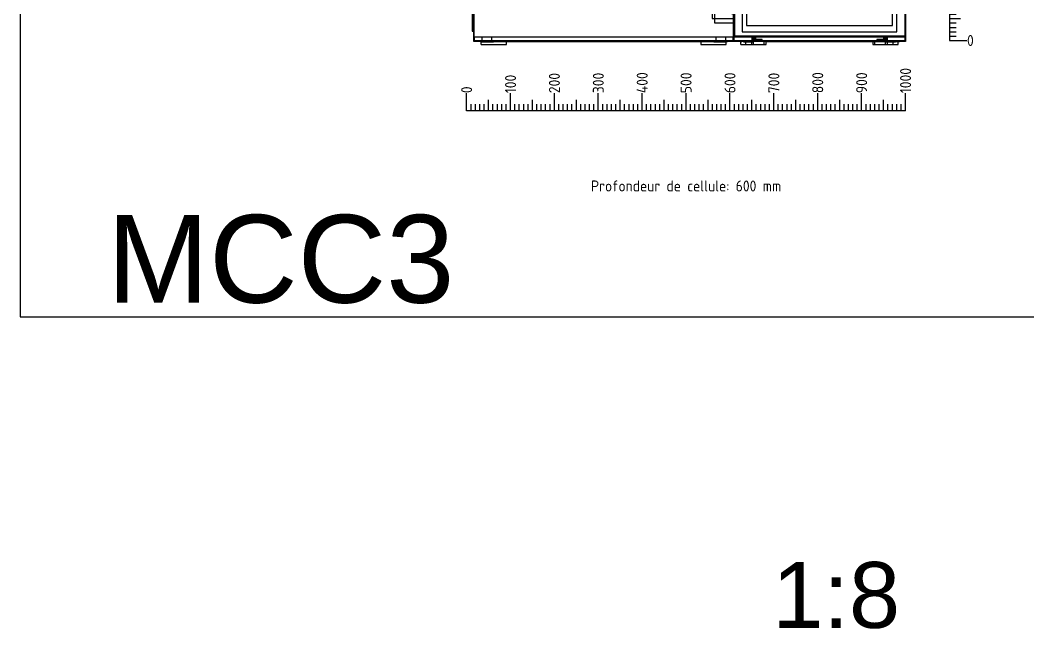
# Model space of a CAD drawing. Header units: millimetres. Extents: x 37984 to 70752, y 14140 to 37584.
# Drawn here: x 37984 to 40280, y 21429 to 22815 of the extents above; entities that cross this region are included whole.
import ezdxf
from ezdxf.enums import TextEntityAlignment as Align

# ---------------------------------------------------------------- set-up
doc = ezdxf.new("R2010")
doc.units = ezdxf.units.MM
doc.set_wipeout_variables(frame=1)
doc.layers.add('! NO PLOT !', color=7, linetype='Continuous', true_color=0xff75dd, plot=False)
doc.layers.add('000-PI-Oprema', color=30, linetype='Continuous', lineweight=5)
doc.layers.add('000-PI-ORMAR', color=2, linetype='Continuous')
doc.layers.add('AUT_TEXT', color=7, linetype='Continuous')
doc.styles.add('PI0', font='isocpeur.ttf', dxfattribs={"width": 0.9})
doc.styles.get("Standard").update_dxf_attribs({"font": 'arial.ttf'})

# ---------------------------------------------------------------- blocks, each defined once
blk = doc.blocks.new('skala vodoravna 1000')
at = {"color": 7}
for p, q in [((46869, 36317.7), (46869, 36357.7)), ((46969, 36317.7), (46969, 36357.7)), ((47069, 36317.7), (47069, 36357.7)), ((47069, 36317.7), (47069, 36357.7)), ((47069, 36317.7), (47069, 36357.7)), ((47069, 36317.7), (47069, 36357.7)), ((47069, 36317.7), (47069, 36357.7)), ((47069, 36317.7), (47069, 36357.7)), ((47069, 36317.7), (47069, 36357.7)), ((47069, 36317.7), (47069, 36357.7)), ((47169, 36317.7), (47169, 36357.7)), ((47269, 36317.7), (47269, 36357.7)), ((47269, 36317.7), (47269, 36357.7)), ((47269, 36317.7), (47269, 36357.7)), ((47269, 36317.7), (47269, 36357.7)), ((47269, 36317.7), (47269, 36357.7)), ((47269, 36317.7), (47269, 36357.7)), ((47269, 36317.7), (47269, 36357.7)), ((47369, 36317.7), (47369, 36357.7)), ((47469, 36317.7), (47469, 36357.7)), ((47469, 36317.7), (47469, 36357.7)), ((47469, 36317.7), (47469, 36357.7)), ((47469, 36317.7), (47469, 36357.7)), ((47469, 36317.7), (47469, 36357.7)), ((47469, 36317.7), (47469, 36357.7)), ((47569, 36317.7), (47569, 36357.7)), ((47669, 36317.7), (47669, 36357.7)), ((47669, 36317.7), (47669, 36357.7)), ((47669, 36317.7), (47669, 36357.7)), ((47669, 36317.7), (47669, 36357.7)), ((47669, 36317.7), (47669, 36357.7)), ((47669, 36317.7), (47669, 36357.7)), ((47669, 36317.7), (47669, 36357.7)), ((47769, 36317.7), (47769, 36357.7)), ((47869, 36317.7), (47869, 36357.7)), ((47869, 36317.7), (47869, 36357.7)), ((47869, 36317.7), (47869, 36357.7)), ((47869, 36317.7), (47869, 36357.7)), ((47869, 36317.7), (47869, 36357.7)), ((47869, 36317.7), (47869, 36357.7)), ((47869, 36317.7), (47869, 36357.7)), ((47869, 36317.7), (47869, 36357.7)), ((46879, 36317.7), (46879, 36332.7)), ((46889, 36317.7), (46889, 36332.7)), ((46899, 36317.7), (46899, 36332.7)), ((46909, 36317.7), (46909, 36332.7)), ((46919, 36317.7), (46919, 36342.7)), ((46929, 36317.7), (46929, 36332.7)), ((46939, 36317.7), (46939, 36332.7)), ((46949, 36317.7), (46949, 36332.7)), ((46959, 36317.7), (46959, 36332.7)), ((46979, 36317.7), (46979, 36332.7)), ((46989, 36317.7), (46989, 36332.7)), ((46999, 36317.7), (46999, 36332.7)), ((47009, 36317.7), (47009, 36332.7)), ((47019, 36317.7), (47019, 36342.7)), ((47029, 36317.7), (47029, 36332.7)), ((47039, 36317.7), (47039, 36332.7)), ((47049, 36317.7), (47049, 36332.7)), ((47059, 36317.7), (47059, 36332.7)), ((47079, 36317.7), (47079, 36332.7)), ((47089, 36317.7), (47089, 36332.7)), ((47099, 36317.7), (47099, 36332.7)), ((47109, 36317.7), (47109, 36332.7)), ((47119, 36317.7), (47119, 36342.7)), ((47129, 36317.7), (47129, 36332.7)), ((47139, 36317.7), (47139, 36332.7)), ((47149, 36317.7), (47149, 36332.7)), ((47159, 36317.7), (47159, 36332.7)), ((47179, 36317.7), (47179, 36332.7)), ((47189, 36317.7), (47189, 36332.7)), ((47199, 36317.7), (47199, 36332.7)), ((47209, 36317.7), (47209, 36332.7)), ((47219, 36317.7), (47219, 36342.7)), ((47229, 36317.7), (47229, 36332.7)), ((47239, 36317.7), (47239, 36332.7)), ((47249, 36317.7), (47249, 36332.7)), ((47259, 36317.7), (47259, 36332.7)), ((47279, 36317.7), (47279, 36332.7)), ((47289, 36317.7), (47289, 36332.7)), ((47299, 36317.7), (47299, 36332.7)), ((47309, 36317.7), (47309, 36332.7)), ((47319, 36317.7), (47319, 36342.7)), ((47329, 36317.7), (47329, 36332.7)), ((47339, 36317.7), (47339, 36332.7)), ((47349, 36317.7), (47349, 36332.7)), ((47359, 36317.7), (47359, 36332.7)), ((47379, 36317.7), (47379, 36332.7)), ((47389, 36317.7), (47389, 36332.7)), ((47399, 36317.7), (47399, 36332.7)), ((47409, 36317.7), (47409, 36332.7)), ((47419, 36317.7), (47419, 36342.7)), ((47429, 36317.7), (47429, 36332.7)), ((47439, 36317.7), (47439, 36332.7)), ((47449, 36317.7), (47449, 36332.7)), ((47459, 36317.7), (47459, 36332.7)), ((47479, 36317.7), (47479, 36332.7)), ((47489, 36317.7), (47489, 36332.7)), ((47499, 36317.7), (47499, 36332.7)), ((47509, 36317.7), (47509, 36332.7)), ((47519, 36317.7), (47519, 36342.7)), ((47529, 36317.7), (47529, 36332.7)), ((47539, 36317.7), (47539, 36332.7)), ((47549, 36317.7), (47549, 36332.7)), ((47559, 36317.7), (47559, 36332.7)), ((47579, 36317.7), (47579, 36332.7)), ((47589, 36317.7), (47589, 36332.7)), ((47599, 36317.7), (47599, 36332.7)), ((47609, 36317.7), (47609, 36332.7)), ((47619, 36317.7), (47619, 36342.7)), ((47629, 36317.7), (47629, 36332.7)), ((47639, 36317.7), (47639, 36332.7)), ((47649, 36317.7), (47649, 36332.7)), ((47659, 36317.7), (47659, 36332.7)), ((47679, 36317.7), (47679, 36332.7)), ((47689, 36317.7), (47689, 36332.7)), ((47699, 36317.7), (47699, 36332.7)), ((47709, 36317.7), (47709, 36332.7)), ((47719, 36317.7), (47719, 36342.7)), ((47729, 36317.7), (47729, 36332.7)), ((47739, 36317.7), (47739, 36332.7)), ((47749, 36317.7), (47749, 36332.7)), ((47759, 36317.7), (47759, 36332.7)), ((47779, 36317.7), (47779, 36332.7)), ((47789, 36317.7), (47789, 36332.7)), ((47799, 36317.7), (47799, 36332.7)), ((47809, 36317.7), (47809, 36332.7)), ((47819, 36317.7), (47819, 36342.7)), ((47829, 36317.7), (47829, 36332.7)), ((47839, 36317.7), (47839, 36332.7)), ((47849, 36317.7), (47849, 36332.7)), ((47859, 36317.7), (47859, 36332.7)), ((47669, 36317.7), (46869, 36317.7)), ((47869, 36317.7), (47669, 36317.7))]:
    blk.add_line(p, q, dxfattribs=at)
at = {"color": 7, "style": 'PI0', "width": 0.9}
for s, p in [('100', (46969, 36357.7)), ('200', (47069, 36357.7)), ('300', (47169, 36357.7)), ('400', (47269, 36357.7)), ('500', (47369, 36357.7)), ('600', (47469, 36357.7)), ('700', (47569, 36357.7)), ('800', (47669, 36357.7)), ('900', (47769, 36357.7)), ('1000', (47869, 36357.7)), ('0', (46869, 36357.7))]:
    blk.add_text(s, height=25, rotation=90, dxfattribs=at).set_placement(p, align=Align.MIDDLE_LEFT)
blk = doc.blocks.new('spojnica')
at = {"layer": '! NO PLOT !', "transparency": 33554687}
for p, q in [((44763.5, 28809.4), (44763.5, 26919.4)), ((44764.5, 28808), (44768.5, 28808)), ((44768.5, 28808), (44768.5, 28811.5)), ((44768.5, 28811.5), (44768.5, 26919.4)), ((44768.5, 28808), (44856.5, 28808)), ((44856.5, 28808), (44856.5, 28811.5)), ((44856.5, 28811.5), (44856.5, 26919.4)), ((44856.5, 28808), (44860.5, 28808)), ((44861.5, 28809.4), (44861.5, 26919.4)), ((44808.3, 28776.5), (44808.3, 28765.8)), ((44815.7, 28777.5), (44809.3, 28777.5)), ((44816.7, 28765.8), (44816.7, 28776.5)), ((44799.1, 26946.4), (44799.1, 26942.4)), ((44825.9, 26946.4), (44825.9, 26942.4))]:
    blk.add_line(p, q, dxfattribs=at)
for points in [[(44763.5, 28809.4), (44763.5, 28809.2), (44763.6, 28809), (44763.7, 28808.8), (44763.8, 28808.6), (44764, 28808.4), (44764.2, 28808.2), (44764.4, 28808.1), (44764.5, 28808)], [(44765.5, 28809.4), (44765.5, 28809.3), (44765.5, 28809.2), (44765.6, 28809), (44765.7, 28808.9), (44765.8, 28808.8), (44765.9, 28808.7), (44766, 28808.6), (44766.2, 28808.5), (44766.4, 28808.4), (44766.6, 28808.3), (44766.8, 28808.3), (44767, 28808.2), (44767.2, 28808.1), (44767.5, 28808.1), (44767.7, 28808.1), (44768, 28808), (44768.2, 28808), (44768.5, 28808)], [(44856.5, 28808), (44856.8, 28808), (44857, 28808), (44857.3, 28808.1), (44857.5, 28808.1), (44857.8, 28808.1), (44858, 28808.2), (44858.2, 28808.3), (44858.4, 28808.3), (44858.6, 28808.4), (44858.8, 28808.5), (44859, 28808.6), (44859.1, 28808.7), (44859.2, 28808.8), (44859.3, 28808.9), (44859.4, 28809), (44859.4, 28809.2), (44859.5, 28809.3), (44859.5, 28809.4)], [(44860.5, 28808), (44860.7, 28808.2), (44861, 28808.3), (44861.1, 28808.5), (44861.3, 28808.7), (44861.4, 28808.9), (44861.5, 28809.1), (44861.5, 28809.3), (44861.5, 28809.4)]]:
    blk.add_lwpolyline(points, dxfattribs=at)
for centre in [(44783.5, 28771.5), (44841.5, 28771.5)]:
    blk.add_circle(centre, 4.2, dxfattribs=at)
for centre, radius, start, end in [((44809.3, 28776.5), 1, 90, 180), ((44815.7, 28776.5), 1, 0, 90), ((44812.5, 28758.5), 8, 125.2944, 54.7056), ((44807.3, 28765.8), 1, 305.2944, 0), ((44817.7, 28765.8), 1, 180, 234.7056), ((44812.5, 26946.4), 13.4, 0, 180), ((44812.5, 26942.4), 13.4, 180, 0)]:
    blk.add_arc(centre, radius, start, end, dxfattribs=at)
at = {"layer": '000-PI-ORMAR', "transparency": 33554687}
for p, q in [((44763.5, 28809.4), (44765.5, 28809.4)), ((44765.6, 28811.5), (44859.4, 28811.5)), ((44765.6, 28809.5), (44765.6, 28811.5)), ((44765.6, 28809.5), (44768.5, 28809.5)), ((44768.5, 28809.5), (44856.5, 28809.5)), ((44856.5, 28809.5), (44859.4, 28809.5)), ((44859.4, 28809.5), (44859.4, 28811.5)), ((44859.5, 28809.4), (44861.5, 28809.4)), ((44763.5, 26919.4), (44861.5, 26919.4)), ((44768.5, 26919.4), (44768.5, 26909.4)), ((44768.5, 26909.4), (44856.5, 26909.4)), ((44856.5, 26919.4), (44856.5, 26909.4))]:
    blk.add_line(p, q, dxfattribs=at)
at = {"layer": '000-PI-ORMAR', "ltscale": 0.25, "transparency": 33554687}
blk.add_line((44862, 26919.4), (44862, 26919.4), dxfattribs=at)
blk = doc.blocks.new('skala_2300')
for p, q in [((0, 1400), (0, 2300)), ((0, 2300), (40, 2300)), ((0, 2290), (15, 2290)), ((0, 2280), (15, 2280)), ((0, 2270), (15, 2270)), ((0, 2260), (15, 2260)), ((0, 2250), (25, 2250)), ((0, 2240), (15, 2240)), ((0, 2230), (15, 2230)), ((0, 2220), (15, 2220)), ((0, 2210), (15, 2210)), ((0, 2200), (40, 2200)), ((0, 2190), (15, 2190)), ((0, 2180), (15, 2180)), ((0, 2170), (15, 2170)), ((0, 2160), (15, 2160)), ((0, 2150), (25, 2150)), ((0, 2140), (15, 2140)), ((0, 2130), (15, 2130)), ((0, 2120), (15, 2120)), ((0, 2110), (15, 2110)), ((0, 2100), (40, 2100)), ((0, 2090), (15, 2090)), ((0, 2080), (15, 2080)), ((0, 2070), (15, 2070)), ((0, 2060), (15, 2060)), ((0, 2050), (25, 2050)), ((0, 2040), (15, 2040)), ((0, 2030), (15, 2030)), ((0, 2020), (15, 2020)), ((0, 2010), (15, 2010)), ((0, 2000), (40, 2000)), ((0, 2000), (40, 2000)), ((0, 1990), (15, 1990)), ((0, 1980), (15, 1980)), ((0, 1970), (15, 1970)), ((0, 1960), (15, 1960)), ((0, 1950), (25, 1950)), ((0, 1940), (15, 1940)), ((0, 1930), (15, 1930)), ((0, 1920), (15, 1920)), ((0, 1910), (15, 1910)), ((0, 1900), (40, 1900)), ((0, 1890), (15, 1890)), ((0, 1880), (15, 1880)), ((0, 1870), (15, 1870)), ((0, 1860), (15, 1860)), ((0, 1850), (25, 1850)), ((0, 1840), (15, 1840)), ((0, 1830), (15, 1830)), ((0, 1820), (15, 1820)), ((0, 1810), (15, 1810)), ((0, 1800), (40, 1800)), ((0, 1790), (15, 1790)), ((0, 1780), (15, 1780)), ((0, 1770), (15, 1770)), ((0, 1760), (15, 1760)), ((0, 1750), (25, 1750)), ((0, 1740), (15, 1740)), ((0, 1730), (15, 1730)), ((0, 1720), (15, 1720)), ((0, 1710), (15, 1710)), ((0, 1700), (40, 1700)), ((0, 1690), (15, 1690)), ((0, 1680), (15, 1680)), ((0, 1670), (15, 1670)), ((0, 1660), (15, 1660)), ((0, 1650), (25, 1650)), ((0, 1640), (15, 1640)), ((0, 1630), (15, 1630)), ((0, 1620), (15, 1620)), ((0, 1610), (15, 1610)), ((0, 1600), (40, 1600)), ((0, 1590), (15, 1590)), ((0, 1580), (15, 1580)), ((0, 1570), (15, 1570)), ((0, 1560), (15, 1560)), ((0, 1550), (25, 1550)), ((0, 1540), (15, 1540)), ((0, 1530), (15, 1530)), ((0, 1520), (15, 1520)), ((0, 1510), (15, 1510)), ((0, 1500), (40, 1500)), ((0, 1490), (15, 1490)), ((0, 1480), (15, 1480)), ((0, 1470), (15, 1470)), ((0, 1460), (15, 1460)), ((0, 1450), (25, 1450)), ((0, 1440), (15, 1440)), ((0, 1430), (15, 1430)), ((0, 1420), (15, 1420)), ((0, 1410), (15, 1410)), ((0, 1400), (40, 1400)), ((0, 1400), (0, 540)), ((0, 1400), (40, 1400)), ((0, 1390), (15, 1390)), ((0, 1380), (15, 1380)), ((0, 1370), (15, 1370)), ((0, 1360), (15, 1360)), ((0, 1350), (25, 1350)), ((0, 1340), (15, 1340)), ((0, 1330), (15, 1330)), ((0, 1320), (15, 1320)), ((0, 1310), (15, 1310)), ((0, 1300), (40, 1300)), ((0, 1290), (15, 1290)), ((0, 1280), (15, 1280)), ((0, 1270), (15, 1270)), ((0, 1260), (15, 1260)), ((0, 1250), (25, 1250)), ((0, 1240), (15, 1240)), ((0, 1230), (15, 1230)), ((0, 1220), (15, 1220)), ((0, 1210), (15, 1210)), ((0, 1200), (40, 1200)), ((0, 1200), (40, 1200)), ((0, 1200), (40, 1200)), ((0, 1190), (15, 1190)), ((0, 1180), (15, 1180)), ((0, 1170), (15, 1170)), ((0, 1160), (15, 1160)), ((0, 1150), (25, 1150)), ((0, 1140), (15, 1140)), ((0, 1130), (15, 1130)), ((0, 1120), (15, 1120)), ((0, 1110), (15, 1110)), ((0, 1100), (40, 1100)), ((0, 1090), (15, 1090)), ((0, 1080), (15, 1080)), ((0, 1070), (15, 1070)), ((0, 1060), (15, 1060)), ((0, 1050), (25, 1050)), ((0, 1040), (15, 1040)), ((0, 1030), (15, 1030)), ((0, 1020), (15, 1020)), ((0, 1010), (15, 1010)), ((0, 1000), (40, 1000)), ((0, 1000), (40, 1000)), ((0, 1000), (40, 1000)), ((0, 1000), (40, 1000)), ((0, 990), (15, 990)), ((0, 980), (15, 980)), ((0, 970), (15, 970)), ((0, 960), (15, 960)), ((0, 950), (25, 950)), ((0, 940), (15, 940)), ((0, 930), (15, 930)), ((0, 920), (15, 920)), ((0, 910), (15, 910)), ((0, 900), (40, 900)), ((0, 890), (15, 890)), ((0, 880), (15, 880)), ((0, 870), (15, 870)), ((0, 860), (15, 860)), ((0, 850), (25, 850)), ((0, 840), (15, 840)), ((0, 830), (15, 830)), ((0, 820), (15, 820)), ((0, 810), (15, 810)), ((0, 800), (40, 800)), ((0, 800), (40, 800)), ((0, 800), (40, 800)), ((0, 800), (40, 800)), ((0, 800), (40, 800)), ((0, 790), (15, 790)), ((0, 780), (15, 780)), ((0, 770), (15, 770)), ((0, 760), (15, 760)), ((0, 750), (25, 750)), ((0, 740), (15, 740)), ((0, 730), (15, 730)), ((0, 720), (15, 720)), ((0, 710), (15, 710)), ((0, 700), (40, 700)), ((0, 690), (15, 690)), ((0, 680), (15, 680)), ((0, 670), (15, 670)), ((0, 660), (15, 660)), ((0, 650), (25, 650)), ((0, 640), (15, 640)), ((0, 630), (15, 630)), ((0, 620), (15, 620)), ((0, 610), (15, 610)), ((0, 600), (40, 600)), ((0, 600), (40, 600)), ((0, 600), (40, 600)), ((0, 600), (40, 600)), ((0, 600), (40, 600)), ((0, 600), (40, 600)), ((0, 590), (15, 590)), ((0, 580), (15, 580)), ((0, 570), (15, 570)), ((0, 560), (15, 560)), ((0, 550), (25, 550)), ((0, 540), (0, 0)), ((0, 540), (15, 540)), ((0, 530), (15, 530)), ((0, 520), (15, 520)), ((0, 510), (15, 510)), ((0, 500), (40, 500)), ((0, 490), (15, 490)), ((0, 480), (15, 480)), ((0, 470), (15, 470)), ((0, 460), (15, 460)), ((0, 450), (25, 450)), ((0, 440), (15, 440)), ((0, 430), (15, 430)), ((0, 420), (15, 420)), ((0, 410), (15, 410)), ((0, 400), (40, 400)), ((0, 400), (40, 400)), ((0, 400), (40, 400)), ((0, 400), (40, 400)), ((0, 400), (40, 400)), ((0, 400), (40, 400)), ((0, 400), (40, 400)), ((0, 390), (15, 390)), ((0, 380), (15, 380)), ((0, 370), (15, 370)), ((0, 360), (15, 360)), ((0, 350), (25, 350)), ((0, 340), (15, 340)), ((0, 330), (15, 330)), ((0, 320), (15, 320)), ((0, 310), (15, 310)), ((0, 300), (40, 300)), ((0, 290), (15, 290)), ((0, 280), (15, 280)), ((0, 270), (15, 270)), ((0, 260), (15, 260)), ((0, 250), (25, 250)), ((0, 240), (15, 240)), ((0, 230), (15, 230)), ((0, 220), (15, 220)), ((0, 210), (15, 210)), ((0, 200), (40, 200)), ((0, 200), (40, 200)), ((0, 200), (40, 200)), ((0, 200), (40, 200)), ((0, 200), (40, 200)), ((0, 200), (40, 200)), ((0, 200), (40, 200)), ((0, 200), (40, 200)), ((0, 190), (15, 190)), ((0, 180), (15, 180)), ((0, 170), (15, 170)), ((0, 160), (15, 160)), ((0, 150), (25, 150)), ((0, 140), (15, 140)), ((0, 130), (15, 130)), ((0, 120), (15, 120)), ((0, 110), (15, 110)), ((0, 100), (40, 100)), ((0, 90), (15, 90)), ((0, 80), (15, 80)), ((0, 70), (15, 70)), ((0, 60), (15, 60)), ((0, 50), (25, 50)), ((0, 40), (15, 40)), ((0, 30), (15, 30)), ((0, 20), (15, 20)), ((0, 10), (15, 10)), ((0, 0), (40, 0))]:
    blk.add_line(p, q)
at = {"style": 'PI0', "width": 0.9}
for s, p in [('2300', (49.2, 2300)), ('2200', (49.2, 2200)), ('2100', (49.2, 2100)), ('2000', (49.2, 2000)), ('1900', (45, 1900)), ('1800', (45, 1800)), ('1700', (45, 1700)), ('1600', (45, 1600)), ('1500', (45, 1500)), ('1400', (45, 1400)), ('1300', (40, 1300)), ('1200', (40, 1200)), ('1100', (40, 1100)), ('1000', (40, 1000)), ('900', (40, 900)), ('800', (40, 800)), ('700', (40, 700)), ('600', (40, 600)), ('500', (40, 500)), ('400', (40, 400)), ('300', (40, 300)), ('200', (40, 200)), ('100', (40, 100)), ('0', (40, 0))]:
    blk.add_text(s, height=25, dxfattribs=at).set_placement(p, align=Align.MIDDLE_LEFT)

msp = doc.modelspace()

# ---------------------------------------------------------------- linework, layer by layer
at = {"layer": '000-PI-ORMAR'}
for p, q in [((39017.684, 24761.404), (39017.684, 22776.904)), ((39014.172, 24740.904), (39014.172, 22789.904)), ((39016.89, 24740.904), (39016.89, 22789.904)), ((39017.672, 22789.904), (39017.672, 24740.766)), ((39014.172, 22789.904), (39017.684, 22789.904)), ((39017.672, 22766.904), (39017.672, 22789.904)), ((39019.172, 22768.404), (39019.172, 22776.904)), ((39036.172, 22776.904), (39036.172, 22765.904)), ((39058.172, 22776.904), (39058.172, 22765.904)), ((39569.172, 22776.904), (39569.172, 22765.904)), ((39591.172, 22776.904), (39591.172, 22765.904)), ((39036.172, 22766.904), (39017.672, 22766.904)), ((39036.172, 22768.404), (39019.172, 22768.404)), ((39092.905, 22766.904), (39031.633, 22766.904)), ((39033.848, 22767.904), (39033.848, 22766.904)), ((39088.107, 22767.904), (39033.848, 22767.904)), ((39034.71, 22765.904), (39036.172, 22765.904)), ((39034.71, 22759.904), (39034.71, 22765.904)), ((39034.71, 22759.904), (39092.361, 22759.904)), ((39591.172, 22768.404), (39036.172, 22768.404)), ((39591.172, 22766.904), (39036.172, 22766.904)), ((39036.172, 22765.904), (39040.429, 22765.904)), ((39040.429, 22765.904), (39062.541, 22765.904)), ((39564.802, 22765.904), (39062.541, 22765.904)), ((39088.107, 22767.904), (39088.107, 22766.904)), ((39092.361, 22759.904), (39092.361, 22765.904)), ((39534.361, 22766.904), (39092.905, 22766.904)), ((39534.361, 22766.904), (39595.633, 22766.904)), ((39534.982, 22765.904), (39534.982, 22759.904)), ((39534.982, 22759.904), (39592.633, 22759.904)), ((39539.159, 22767.904), (39559.855, 22767.904)), ((39539.159, 22767.904), (39539.159, 22766.904)), ((39559.855, 22767.904), (39576, 22767.904)), ((39564.802, 22765.904), (39586.914, 22765.904)), ((39593.418, 22767.904), (39576, 22767.904)), ((39586.914, 22765.904), (39591.172, 22765.904)), ((39591.172, 22765.904), (39592.633, 22765.904)), ((39592.633, 22759.904), (39592.633, 22765.904)), ((39593.418, 22766.904), (39593.418, 22767.904))]:
    msp.add_line(p, q, dxfattribs=at)

# ---------------------------------------------------------------- block references
for name, p in [('skala_2300', (40101.672, 22768.904)), ('skala vodoravna 1000', (-7867.345, -13708.766))]:
    msp.add_blockref(name, p)
at = {"layer": '000-PI-Oprema'}
msp.add_blockref('spojnica', (-5202.464, -4100), dxfattribs=at)

# ---------------------------------------------------------------- texts
at = {"layer": '! NO PLOT !', "ltscale": 0.25, "attachment_point": 5}
for s, insert, char_height in [('\\pxqc;{\\fArial|b0|i0|c238|p34;MCC3}', (38577.926, 22270.425), 200), ('\\pxqc;{\\fArial|b0|i0|c238|p34;1:8}', (39843.678, 21505.33), 150)]:
    msp.add_mtext_dynamic_manual_height_columns(s, width=2618.94585, gutter_width=12.5, heights=[0], dxfattribs=dict(at, insert=insert, char_height=char_height))
at = {"layer": 'AUT_TEXT', "style": 'PI0', "width": 0.9}
msp.add_text('Profondeur de cellule: 600 mm', height=25, dxfattribs=at).set_placement((39501.672, 22437.776), align=Align.MIDDLE)

# ---------------------------------------------------------------- next in the draw order: wipeouts: each hides what was drawn before it
msp.add_wipeout([(39609.672, 24763.904), (40001.672, 24763.904), (40001.672, 22766.904), (39609.672, 22766.904)]).dxf.layer = '000-PI-ORMAR'

# ---------------------------------------------------------------- next in the draw order: linework, layer by layer
at = {"layer": '! NO PLOT !'}
for p, q in [((39609.684, 24761.404), (39609.684, 22776.904)), ((39609.684, 22776.904), (39609.684, 24761.404)), ((39609.672, 22789.904), (39609.672, 24740.766)), ((39629.184, 24749.904), (39629.184, 22788.404)), ((39639.184, 24734.904), (39639.184, 22803.404)), ((39972.184, 22803.404), (39972.184, 24734.904)), ((39982.184, 22788.404), (39982.184, 24749.904)), ((39639.184, 22803.404), (39972.184, 22803.404)), ((39629.184, 22788.404), (39982.184, 22788.404))]:
    msp.add_line(p, q, dxfattribs=at)
at = {"layer": '! NO PLOT !', "ltscale": 0.25}
msp.add_lwpolyline([(37984.324, 25339.576), (37984.324, 22139.576), (41051.871, 22139.576), (41051.871, 24124.741), (42576.324, 24124.741), (42576.324, 25339.576), (37984.324, 25339.576)], dxfattribs=at)
at = {"layer": '000-PI-ORMAR'}
for p, q in [((39609.684, 24761.404), (39609.684, 22776.904)), ((39611.684, 24759.404), (39611.684, 22778.904)), ((39999.684, 24759.404), (39999.684, 22778.904)), ((40000.172, 24761.404), (40000.172, 22776.904)), ((40001.672, 24761.404), (40001.672, 22776.904)), ((40001.684, 22776.904), (40001.684, 24761.404)), ((40001.684, 22776.904), (40001.684, 24761.404)), ((39017.684, 22776.904), (39609.684, 22776.904)), ((39608.172, 22776.904), (39608.172, 22768.404)), ((39609.672, 22766.904), (39609.672, 22789.904)), ((39609.672, 22776.904), (39609.672, 22766.904)), ((39609.684, 22776.904), (40001.684, 22776.904)), ((39609.684, 22776.904), (40001.684, 22776.904)), ((39611.172, 22768.404), (39611.172, 22776.904)), ((39999.684, 22778.904), (39611.684, 22778.904)), ((39651.187, 22776.324), (39651.187, 22765.904)), ((39651.187, 22776.324), (39660.087, 22776.324)), ((39651.853, 22776.324), (39651.853, 22765.904)), ((39654.695, 22776.324), (39654.695, 22765.904)), ((39656.58, 22776.324), (39656.58, 22765.904)), ((39659.422, 22776.324), (39659.422, 22765.904)), ((39660.087, 22765.904), (39660.087, 22776.324)), ((39951.256, 22776.324), (39960.156, 22776.324)), ((39951.256, 22776.324), (39951.256, 22765.904)), ((39951.922, 22776.324), (39951.922, 22765.904)), ((39954.764, 22776.324), (39954.764, 22765.904)), ((39956.649, 22776.324), (39956.649, 22765.904)), ((39959.49, 22776.324), (39959.49, 22765.904)), ((39960.156, 22765.904), (39960.156, 22776.324)), ((39988.934, 22776.904), (39988.934, 22778.904)), ((39991.934, 22778.904), (39991.934, 22776.904)), ((40000.172, 22776.904), (40000.172, 22768.404)), ((40001.672, 22776.904), (40001.672, 22766.904)), ((39608.172, 22768.404), (39591.172, 22768.404)), ((39609.672, 22766.904), (39591.172, 22766.904)), ((39628.172, 22766.904), (39609.672, 22766.904)), ((39628.172, 22768.404), (39611.172, 22768.404)), ((39684.944, 22766.904), (39623.672, 22766.904)), ((39625.886, 22767.904), (39625.886, 22766.904)), ((39680.145, 22767.904), (39625.886, 22767.904)), ((39626.71, 22765.904), (39628.172, 22765.904)), ((39626.71, 22759.904), (39626.71, 22765.904)), ((39626.71, 22759.904), (39684.361, 22759.904)), ((39983.172, 22768.404), (39628.172, 22768.404)), ((39983.172, 22766.904), (39628.172, 22766.904)), ((39632.429, 22765.904), (39654.541, 22765.904)), ((39637.98, 22759.904), (39637.98, 22765.904)), ((39651.105, 22759.904), (39651.105, 22765.904)), ((39655.215, 22759.904), (39655.215, 22765.904)), ((39661.121, 22770.904), (39660.903, 22765.904)), ((39675.185, 22770.904), (39661.121, 22770.904)), ((39668.153, 22771.154), (39668.153, 22765.654)), ((39675.403, 22765.904), (39675.185, 22770.904)), ((39679.398, 22759.904), (39679.398, 22765.904)), ((39680.145, 22767.904), (39680.145, 22766.904)), ((39683.672, 22766.404), (39927.672, 22766.404)), ((39684.361, 22759.904), (39684.361, 22765.904)), ((39926.399, 22766.904), (39684.944, 22766.904)), ((39926.399, 22766.904), (39987.672, 22766.904)), ((39926.982, 22765.904), (39926.982, 22759.904)), ((39926.982, 22759.904), (39984.633, 22759.904)), ((39931.198, 22767.904), (39951.894, 22767.904)), ((39931.198, 22767.904), (39931.198, 22766.904)), ((39931.945, 22759.904), (39931.945, 22765.904)), ((39936.159, 22770.904), (39935.94, 22765.904)), ((39950.222, 22770.904), (39936.159, 22770.904)), ((39943.19, 22771.154), (39943.19, 22765.654)), ((39950.44, 22765.904), (39950.222, 22770.904)), ((39951.894, 22767.904), (39968.038, 22767.904)), ((39956.128, 22759.904), (39956.128, 22765.904)), ((39956.802, 22765.904), (39978.914, 22765.904)), ((39960.238, 22759.904), (39960.238, 22765.904)), ((39985.457, 22767.904), (39968.038, 22767.904)), ((39973.364, 22759.904), (39973.364, 22765.904)), ((40000.172, 22768.404), (39983.172, 22768.404)), ((40001.672, 22766.904), (39983.172, 22766.904)), ((39983.172, 22765.904), (39984.633, 22765.904)), ((39984.633, 22759.904), (39984.633, 22765.904)), ((39985.457, 22766.904), (39985.457, 22767.904))]:
    msp.add_line(p, q, dxfattribs=at)

doc.saveas('drawing.dxf')
